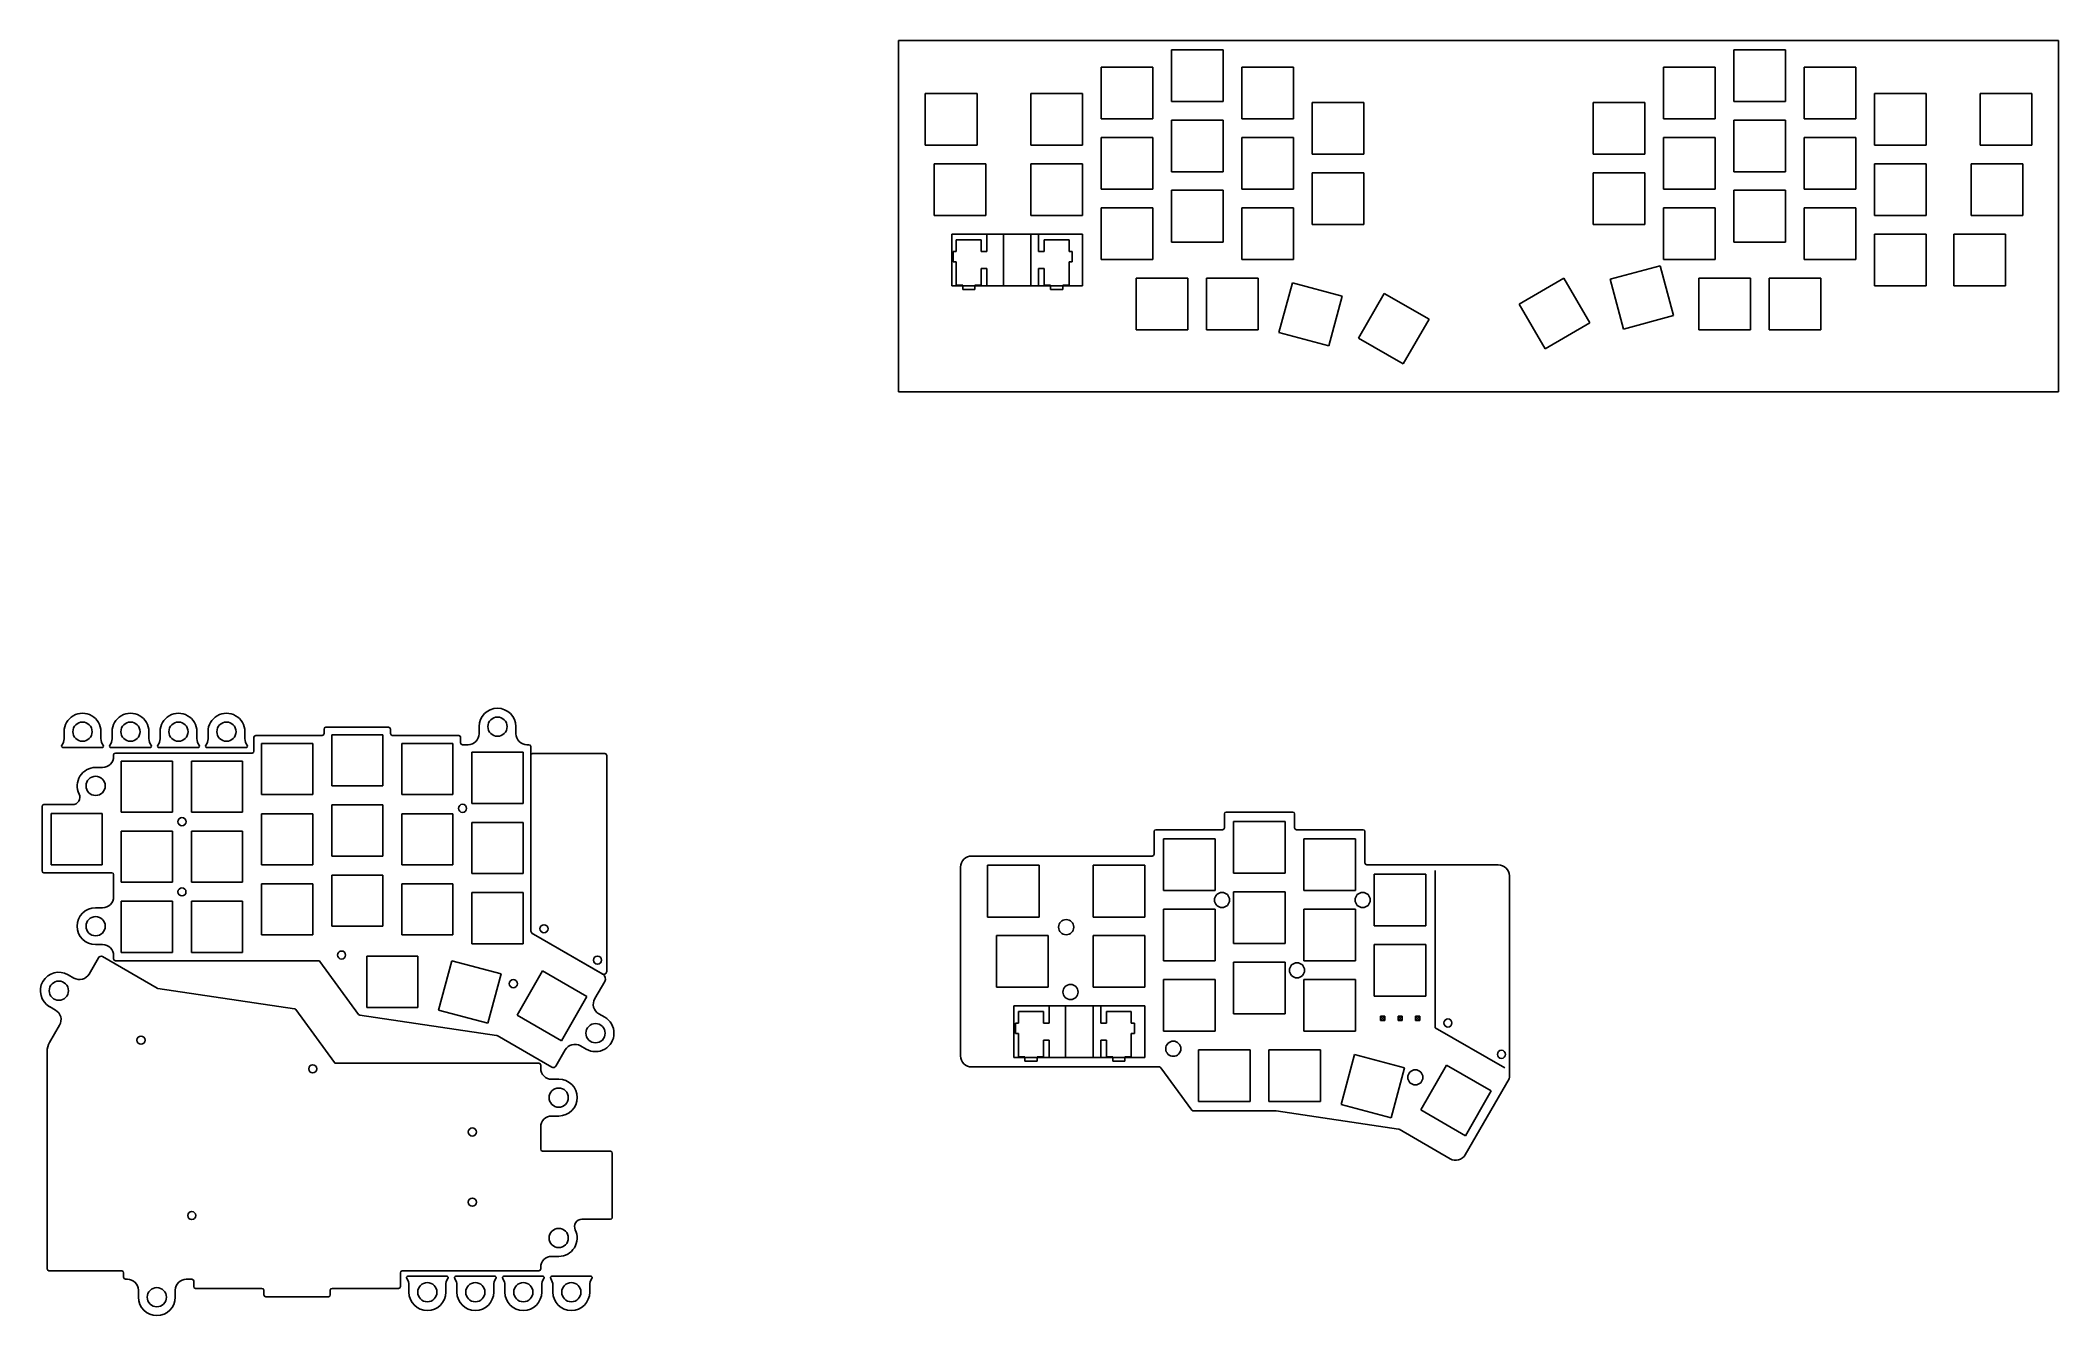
# Model space of a CAD drawing. Extents: x -230 to 316, y -40 to 305.
import ezdxf

# ---------------------------------------------------------------- set-up
doc = ezdxf.new("R2010")
doc.units = 0
doc.header["$MEASUREMENT"] = 0

msp = doc.modelspace()

# ---------------------------------------------------------------- linework, layer by layer
at = {"color": 0}
for p, q in [((1.97, 305.07), (316.29, 305.07)), ((1.97, 209.82), (1.97, 305.07)), ((75.93, 302.54), (89.93, 302.54)), ((75.93, 288.54), (75.93, 302.54)), ((89.93, 302.54), (89.93, 288.54)), ((228.33, 302.54), (242.33, 302.54)), ((228.33, 288.54), (228.33, 302.54)), ((242.33, 302.54), (242.33, 288.54)), ((316.29, 305.07), (316.29, 209.82)), ((56.88, 297.78), (70.88, 297.78)), ((56.88, 283.78), (56.88, 297.78)), ((70.88, 297.78), (70.88, 283.78)), ((94.98, 297.78), (108.98, 297.78)), ((94.98, 283.78), (94.98, 297.78)), ((108.98, 297.78), (108.98, 283.78)), ((209.28, 297.78), (223.28, 297.78)), ((209.28, 283.78), (209.28, 297.78)), ((223.28, 297.78), (223.28, 283.78)), ((247.38, 297.78), (261.38, 297.78)), ((247.38, 283.78), (247.38, 297.78)), ((261.38, 297.78), (261.38, 283.78)), ((9.26, 290.64), (23.26, 290.64)), ((9.26, 276.64), (9.26, 290.64)), ((23.26, 290.64), (23.26, 276.64)), ((37.83, 290.64), (51.83, 290.64)), ((37.83, 276.64), (37.83, 290.64)), ((51.83, 290.64), (51.83, 276.64)), ((266.43, 290.64), (280.43, 290.64)), ((266.43, 276.64), (266.43, 290.64)), ((280.43, 290.64), (280.43, 276.64)), ((295.01, 290.64), (309.01, 290.64)), ((295.01, 276.64), (295.01, 290.64)), ((309.01, 290.64), (309.01, 276.64)), ((89.93, 288.54), (75.93, 288.54)), ((114.03, 288.26), (128.03, 288.26)), ((114.03, 274.26), (114.03, 288.26)), ((128.03, 288.26), (128.03, 274.26)), ((190.23, 288.26), (204.23, 288.26)), ((190.23, 274.26), (190.23, 288.26)), ((204.23, 288.26), (204.23, 274.26)), ((242.33, 288.54), (228.33, 288.54)), ((70.88, 283.78), (56.88, 283.78)), ((75.93, 283.49), (89.93, 283.49)), ((75.93, 269.49), (75.93, 283.49)), ((89.93, 283.49), (89.93, 269.49)), ((108.98, 283.78), (94.98, 283.78)), ((223.28, 283.78), (209.28, 283.78)), ((228.33, 283.49), (242.33, 283.49)), ((228.33, 269.49), (228.33, 283.49)), ((242.33, 283.49), (242.33, 269.49)), ((261.38, 283.78), (247.38, 283.78)), ((23.26, 276.64), (9.26, 276.64)), ((51.83, 276.64), (37.83, 276.64)), ((56.88, 278.73), (70.88, 278.73)), ((56.88, 264.73), (56.88, 278.73)), ((70.88, 278.73), (70.88, 264.73)), ((94.98, 278.73), (108.98, 278.73)), ((94.98, 264.73), (94.98, 278.73)), ((108.98, 278.73), (108.98, 264.73)), ((128.03, 274.26), (114.03, 274.26)), ((204.23, 274.26), (190.23, 274.26)), ((209.28, 278.73), (223.28, 278.73)), ((209.28, 264.73), (209.28, 278.73)), ((223.28, 278.73), (223.28, 264.73)), ((247.38, 278.73), (261.38, 278.73)), ((247.38, 264.73), (247.38, 278.73)), ((261.38, 278.73), (261.38, 264.73)), ((280.43, 276.64), (266.43, 276.64)), ((309.01, 276.64), (295.01, 276.64)), ((11.64, 271.59), (25.64, 271.59)), ((11.64, 257.59), (11.64, 271.59)), ((25.64, 271.59), (25.64, 257.59)), ((37.83, 271.59), (51.83, 271.59)), ((37.83, 257.59), (37.83, 271.59)), ((51.83, 271.59), (51.83, 257.59)), ((89.93, 269.49), (75.93, 269.49)), ((114.03, 269.21), (128.03, 269.21)), ((114.03, 255.21), (114.03, 269.21)), ((128.03, 269.21), (128.03, 255.21)), ((190.23, 269.21), (204.23, 269.21)), ((190.23, 255.21), (190.23, 269.21)), ((204.23, 269.21), (204.23, 255.21)), ((242.33, 269.49), (228.33, 269.49)), ((266.43, 271.59), (280.43, 271.59)), ((266.43, 257.59), (266.43, 271.59)), ((280.43, 271.59), (280.43, 257.59)), ((292.63, 271.59), (306.62, 271.59)), ((292.63, 257.59), (292.63, 271.59)), ((306.62, 271.59), (306.62, 257.59)), ((70.88, 264.73), (56.88, 264.73)), ((75.93, 264.44), (89.93, 264.44)), ((75.93, 250.44), (75.93, 264.44)), ((89.93, 264.44), (89.93, 250.44)), ((108.98, 264.73), (94.98, 264.73)), ((223.28, 264.73), (209.28, 264.73)), ((228.33, 264.44), (242.33, 264.44)), ((228.33, 250.44), (228.33, 264.44)), ((242.33, 264.44), (242.33, 250.44)), ((261.38, 264.73), (247.38, 264.73)), ((25.64, 257.59), (11.64, 257.59)), ((51.83, 257.59), (37.83, 257.59)), ((56.88, 259.68), (70.88, 259.68)), ((56.88, 245.68), (56.88, 259.68)), ((70.88, 259.68), (70.88, 245.68)), ((94.98, 259.68), (108.98, 259.68)), ((94.98, 245.68), (94.98, 259.68)), ((108.98, 259.68), (108.98, 245.68)), ((209.28, 259.68), (223.28, 259.68)), ((209.28, 245.68), (209.28, 259.68)), ((223.28, 259.68), (223.28, 245.68)), ((247.38, 259.68), (261.38, 259.68)), ((247.38, 245.68), (247.38, 259.68)), ((261.38, 259.68), (261.38, 245.68)), ((280.43, 257.59), (266.43, 257.59)), ((306.62, 257.59), (292.63, 257.59)), ((25.93, 252.54), (25.93, 247.84)), ((39.93, 252.54), (25.93, 252.54)), ((39.93, 247.84), (39.93, 252.54)), ((128.03, 255.21), (114.03, 255.21)), ((204.23, 255.21), (190.23, 255.21)), ((266.43, 252.54), (280.43, 252.54)), ((266.43, 238.54), (266.43, 252.54)), ((280.43, 252.54), (280.43, 238.54)), ((287.86, 252.54), (301.86, 252.54)), ((287.86, 238.54), (287.86, 252.54)), ((301.86, 252.54), (301.86, 238.54)), ((17.65, 247.84), (16.83, 247.84)), ((16.83, 247.84), (16.83, 245.04)), ((24.4, 251.07), (17.65, 251.07)), ((17.65, 251.07), (17.65, 247.84)), ((24.4, 247.84), (24.4, 251.07)), ((25.93, 247.84), (24.4, 247.84)), ((41.45, 247.84), (39.93, 247.84)), ((48.2, 251.07), (41.45, 251.07)), ((41.45, 251.07), (41.45, 247.84)), ((48.2, 247.84), (48.2, 251.07)), ((49.03, 247.84), (48.2, 247.84)), ((49.03, 245.04), (49.03, 247.84)), ((89.93, 250.44), (75.93, 250.44)), ((242.33, 250.44), (228.33, 250.44)), ((16.83, 245.04), (17.65, 245.04)), ((17.65, 245.04), (17.65, 238.77)), ((24.4, 238.77), (24.4, 243.24)), ((24.4, 243.24), (25.93, 243.24)), ((25.93, 243.24), (25.93, 238.54)), ((39.93, 238.54), (39.93, 243.24)), ((39.93, 243.24), (41.45, 243.24)), ((41.45, 243.24), (41.45, 238.77)), ((48.2, 238.77), (48.2, 245.04)), ((48.2, 245.04), (49.03, 245.04)), ((70.88, 245.68), (56.88, 245.68)), ((66.41, 240.63), (80.41, 240.63)), ((66.41, 226.63), (66.41, 240.63)), ((80.41, 240.63), (80.41, 226.63)), ((85.46, 240.63), (99.46, 240.63)), ((85.46, 226.63), (85.46, 240.63)), ((108.98, 245.68), (94.98, 245.68)), ((99.46, 240.63), (99.46, 226.63)), ((182.27, 240.64), (170.15, 233.64)), ((189.28, 228.52), (182.27, 240.64)), ((208.33, 244.02), (194.81, 240.39)), ((211.96, 230.49), (208.33, 244.02)), ((223.28, 245.68), (209.28, 245.68)), ((218.81, 240.63), (232.81, 240.63)), ((218.81, 226.63), (218.81, 240.63)), ((232.81, 240.63), (232.81, 226.63)), ((237.86, 240.63), (251.86, 240.63)), ((237.86, 226.63), (237.86, 240.63)), ((261.38, 245.68), (247.38, 245.68)), ((251.86, 240.63), (251.86, 226.63)), ((17.65, 238.77), (19.38, 238.77)), ((19.38, 238.77), (19.38, 237.57)), ((19.38, 237.57), (22.67, 237.57)), ((22.67, 237.57), (22.67, 238.77)), ((22.67, 238.77), (24.4, 238.77)), ((25.93, 238.54), (39.93, 238.54)), ((41.45, 238.77), (43.17, 238.77)), ((43.17, 238.77), (43.17, 237.57)), ((43.17, 237.57), (46.48, 237.57)), ((46.48, 237.57), (46.48, 238.77)), ((46.48, 238.77), (48.2, 238.77)), ((108.7, 239.41), (105.07, 225.89)), ((122.22, 235.79), (108.7, 239.41)), ((118.6, 222.27), (122.22, 235.79)), ((133.61, 236.52), (126.61, 224.39)), ((145.73, 229.52), (133.61, 236.52)), ((194.81, 240.39), (198.43, 226.87)), ((280.43, 238.54), (266.43, 238.54)), ((301.86, 238.54), (287.86, 238.54)), ((170.15, 233.64), (177.15, 221.52)), ((198.43, 226.87), (211.96, 230.49)), ((80.41, 226.63), (66.41, 226.63)), ((99.46, 226.63), (85.46, 226.63)), ((105.07, 225.89), (118.6, 222.27)), ((126.61, 224.39), (138.73, 217.39)), ((138.73, 217.39), (145.73, 229.52)), ((177.15, 221.52), (189.28, 228.52)), ((232.81, 226.63), (218.81, 226.63)), ((251.86, 226.63), (237.86, 226.63)), ((316.29, 209.82), (1.97, 209.82)), ((90.77, 96), (108.82, 96)), ((92.79, 93.47), (106.79, 93.47)), ((92.79, 79.47), (92.79, 93.47)), ((106.79, 93.47), (106.79, 79.47)), ((73.74, 88.71), (87.74, 88.71)), ((73.74, 74.71), (73.74, 88.71)), ((87.74, 88.71), (87.74, 74.71)), ((111.84, 88.71), (125.84, 88.71)), ((111.84, 74.71), (111.84, 88.71)), ((125.84, 88.71), (125.84, 74.71)), ((18.83, 29.94), (18.83, 81.09)), ((26.12, 81.57), (40.12, 81.57)), ((26.12, 67.57), (26.12, 81.57)), ((40.12, 81.57), (40.12, 67.57)), ((54.69, 81.57), (68.69, 81.57)), ((54.69, 67.57), (54.69, 81.57)), ((68.69, 81.57), (68.69, 67.57)), ((106.79, 79.47), (92.79, 79.47)), ((130.89, 79.18), (144.89, 79.18)), ((130.89, 65.18), (130.89, 79.18)), ((144.89, 79.18), (144.89, 65.18)), ((87.74, 74.71), (73.74, 74.71)), ((92.79, 74.42), (106.79, 74.42)), ((92.79, 60.42), (92.79, 74.42)), ((106.79, 74.42), (106.79, 60.42)), ((125.84, 74.71), (111.84, 74.71)), ((40.12, 67.57), (26.12, 67.57)), ((68.69, 67.57), (54.69, 67.57)), ((73.74, 69.66), (87.74, 69.66)), ((73.74, 55.66), (73.74, 69.66)), ((87.74, 69.66), (87.74, 55.66)), ((111.84, 69.66), (125.84, 69.66)), ((111.84, 55.66), (111.84, 69.66)), ((125.84, 69.66), (125.84, 55.66)), ((28.5, 62.52), (42.5, 62.52)), ((28.5, 48.52), (28.5, 62.52)), ((42.5, 62.52), (42.5, 48.52)), ((54.69, 62.52), (68.69, 62.52)), ((54.69, 48.52), (54.69, 62.52)), ((68.69, 62.52), (68.69, 48.52)), ((106.79, 60.42), (92.79, 60.42)), ((144.89, 65.18), (130.89, 65.18)), ((87.74, 55.66), (73.74, 55.66)), ((92.79, 55.37), (106.79, 55.37)), ((92.79, 41.37), (92.79, 55.37)), ((106.79, 55.37), (106.79, 41.37)), ((125.84, 55.66), (111.84, 55.66)), ((130.89, 60.13), (144.89, 60.13)), ((130.89, 46.13), (130.89, 60.13)), ((144.89, 60.13), (144.89, 46.13)), ((73.74, 50.61), (87.74, 50.61)), ((73.74, 36.61), (73.74, 50.61)), ((87.74, 50.61), (87.74, 36.61)), ((111.84, 50.61), (125.84, 50.61)), ((111.84, 36.61), (111.84, 50.61)), ((125.84, 50.61), (125.84, 36.61)), ((42.5, 48.52), (28.5, 48.52)), ((68.69, 48.52), (54.69, 48.52)), ((144.89, 46.13), (130.89, 46.13)), ((34.51, 38.77), (33.69, 38.77)), ((33.69, 38.77), (33.69, 35.97)), ((41.26, 42), (34.51, 42)), ((34.51, 42), (34.51, 38.77)), ((41.26, 38.77), (41.26, 42)), ((42.79, 38.77), (41.26, 38.77)), ((42.79, 43.47), (42.79, 38.77)), ((56.79, 43.47), (42.79, 43.47)), ((56.79, 38.77), (56.79, 43.47)), ((58.31, 38.77), (56.79, 38.77)), ((65.06, 42), (58.31, 42)), ((58.31, 42), (58.31, 38.77)), ((65.06, 38.77), (65.06, 42)), ((65.89, 38.77), (65.06, 38.77)), ((65.89, 35.97), (65.89, 38.77)), ((106.79, 41.37), (92.79, 41.37)), ((33.69, 35.97), (34.51, 35.97)), ((34.51, 35.97), (34.51, 29.7)), ((41.26, 29.7), (41.26, 34.17)), ((41.26, 34.17), (42.79, 34.17)), ((42.79, 34.17), (42.79, 29.47)), ((56.79, 29.47), (56.79, 34.17)), ((56.79, 34.17), (58.31, 34.17)), ((58.31, 34.17), (58.31, 29.7)), ((65.06, 29.7), (65.06, 35.97)), ((65.06, 35.97), (65.89, 35.97)), ((87.74, 36.61), (73.74, 36.61)), ((125.84, 36.61), (111.84, 36.61)), ((34.51, 29.7), (36.24, 29.7)), ((36.24, 29.7), (36.24, 28.5)), ((36.24, 28.5), (39.54, 28.5)), ((39.54, 28.5), (39.54, 29.7)), ((39.54, 29.7), (41.26, 29.7)), ((42.79, 29.47), (56.79, 29.47)), ((58.31, 29.7), (60.04, 29.7)), ((60.04, 29.7), (60.04, 28.5)), ((60.04, 28.5), (63.34, 28.5)), ((63.34, 28.5), (63.34, 29.7)), ((63.34, 29.7), (65.06, 29.7)), ((83.27, 31.56), (97.27, 31.56)), ((83.27, 17.56), (83.27, 31.56)), ((97.27, 31.56), (97.27, 17.56)), ((102.32, 31.56), (116.32, 31.56)), ((102.32, 17.56), (102.32, 31.56)), ((116.32, 31.56), (116.32, 17.56)), ((125.56, 30.34), (121.94, 16.82)), ((139.08, 26.72), (125.56, 30.34)), ((150.47, 27.45), (143.47, 15.32)), ((162.59, 20.45), (150.47, 27.45)), ((135.46, 13.2), (139.08, 26.72)), ((97.27, 17.56), (83.27, 17.56)), ((116.32, 17.56), (102.32, 17.56)), ((121.94, 16.82), (135.46, 13.2)), ((155.59, 8.32), (162.59, 20.45)), ((143.47, 15.32), (155.59, 8.32))]:
    msp.add_line(p, q, dxfattribs=at)
at = {"color": 40, "true_color": 0xf8d731}
for p, q in [((25.64, 271.59), (11.64, 271.59)), ((11.64, 271.59), (11.64, 257.59)), ((25.64, 257.59), (25.64, 271.59)), ((11.64, 257.59), (25.64, 257.59)), ((30.4, 252.54), (16.4, 252.54)), ((16.4, 252.54), (16.4, 238.54)), ((30.4, 238.54), (30.4, 252.54)), ((51.83, 252.54), (37.83, 252.54)), ((37.83, 252.54), (37.83, 238.54)), ((51.83, 238.54), (51.83, 252.54)), ((16.4, 238.54), (30.4, 238.54)), ((37.83, 238.54), (51.83, 238.54)), ((47.26, 43.47), (33.26, 43.47)), ((33.26, 43.47), (33.26, 29.47)), ((47.26, 29.47), (47.26, 43.47)), ((68.69, 43.47), (54.69, 43.47)), ((54.69, 43.47), (54.69, 29.47)), ((68.69, 29.47), (68.69, 43.47)), ((33.26, 29.47), (47.26, 29.47)), ((54.69, 29.47), (68.69, 29.47))]:
    msp.add_line(p, q, dxfattribs=at)
at = {"color": 7, "linetype": 'Continuous', "lineweight": 25}
for p, q in [((-224.07, 117.77), (-224.07, 115.87)), ((-214.09, 115.89), (-214.1, 117.78)), ((-211.07, 117.77), (-211.07, 115.87)), ((-201.09, 115.89), (-201.1, 117.78)), ((-198.07, 117.77), (-198.07, 115.87)), ((-188.09, 115.89), (-188.1, 117.78)), ((-185.07, 117.77), (-185.07, 115.87)), ((-175.09, 115.89), (-175.1, 117.78)), ((-172.64, 116.25), (-172.64, 112.49)), ((-154.13, 116.75), (-172.14, 116.75)), ((-153.63, 118.49), (-153.63, 117.25)), ((-136.14, 118.99), (-153.13, 118.99)), ((-151.56, 116.94), (-151.56, 103.09)), ((-137.72, 116.94), (-151.56, 116.94)), ((-137.72, 103.09), (-137.72, 116.94)), ((-135.64, 117.25), (-135.64, 118.49)), ((-117.13, 116.75), (-135.14, 116.75)), ((-116.63, 114.74), (-116.63, 116.25)), ((-111.63, 119.14), (-111.63, 117.24)), ((-101.66, 117.24), (-101.66, 119.14)), ((-224.33, 113.45), (-213.81, 113.45)), ((-211.33, 113.45), (-200.81, 113.45)), ((-210.65, 111.49), (-210.65, 111.08)), ((-173.14, 111.99), (-210.15, 111.99)), ((-208.57, 109.82), (-208.57, 95.97)), ((-194.72, 109.82), (-208.57, 109.82)), ((-198.33, 113.45), (-187.81, 113.45)), ((-194.72, 95.97), (-194.72, 109.82)), ((-189.57, 109.82), (-189.57, 95.97)), ((-175.72, 109.82), (-189.57, 109.82)), ((-185.33, 113.45), (-174.81, 113.45)), ((-175.72, 95.97), (-175.72, 109.82)), ((-170.56, 114.57), (-170.56, 100.72)), ((-156.72, 114.57), (-170.56, 114.57)), ((-156.72, 100.72), (-156.72, 114.57)), ((-132.56, 114.57), (-132.56, 100.72)), ((-118.71, 114.57), (-132.56, 114.57)), ((-118.71, 100.72), (-118.71, 114.57)), ((-114.63, 114.24), (-116.13, 114.24)), ((-113.56, 112.19), (-113.56, 98.34)), ((-99.71, 112.19), (-113.56, 112.19)), ((-99.71, 98.34), (-99.71, 112.19)), ((-98.13, 114.24), (-98.66, 114.24)), ((-97.63, 64.1), (-97.63, 113.74)), ((-97.63, 111.35), (-97.63, 64.1)), ((-77.56, 111.85), (-97.13, 111.85)), ((-77.06, 52.82), (-77.06, 111.35)), ((-213.65, 108.08), (-215.53, 108.08)), ((-170.56, 100.72), (-156.72, 100.72)), ((-151.56, 103.09), (-137.72, 103.09)), ((-132.56, 100.72), (-118.71, 100.72)), ((-230.04, 97.51), (-230.04, 80.07)), ((-221.8, 98.01), (-229.54, 98.01)), ((-227.61, 95.6), (-227.61, 81.75)), ((-213.76, 95.6), (-227.61, 95.6)), ((-213.76, 81.75), (-213.76, 95.6)), ((-208.57, 95.97), (-194.72, 95.97)), ((-189.57, 95.97), (-175.72, 95.97)), ((-170.56, 95.56), (-170.56, 81.72)), ((-156.72, 95.56), (-170.56, 95.56)), ((-156.72, 81.72), (-156.72, 95.56)), ((-151.56, 97.94), (-151.56, 84.09)), ((-137.72, 97.94), (-151.56, 97.94)), ((-137.72, 84.09), (-137.72, 97.94)), ((-132.56, 95.56), (-132.56, 81.72)), ((-118.71, 95.56), (-132.56, 95.56)), ((-118.71, 81.72), (-118.71, 95.56)), ((-113.56, 98.34), (-99.71, 98.34)), ((-113.56, 93.19), (-113.56, 79.34)), ((-99.71, 93.19), (-113.56, 93.19)), ((-99.71, 79.34), (-99.71, 93.19)), ((-208.57, 90.82), (-208.57, 76.97)), ((-194.72, 90.82), (-208.57, 90.82)), ((-194.72, 76.97), (-194.72, 90.82)), ((-189.57, 90.82), (-189.57, 76.97)), ((-175.72, 90.82), (-189.57, 90.82)), ((-175.72, 76.97), (-175.72, 90.82)), ((-151.56, 84.09), (-137.72, 84.09)), ((-229.54, 79.57), (-211.15, 79.57)), ((-227.61, 81.75), (-213.76, 81.75)), ((-210.65, 79.07), (-210.65, 73.06)), ((-208.57, 76.97), (-194.72, 76.97)), ((-189.57, 76.97), (-175.72, 76.97)), ((-170.56, 81.72), (-156.72, 81.72)), ((-170.56, 76.56), (-170.56, 62.72)), ((-156.72, 76.56), (-170.56, 76.56)), ((-156.72, 62.72), (-156.72, 76.56)), ((-151.56, 78.94), (-151.56, 65.09)), ((-137.72, 78.94), (-151.56, 78.94)), ((-137.72, 65.09), (-137.72, 78.94)), ((-132.56, 81.72), (-118.71, 81.72)), ((-132.56, 76.56), (-132.56, 62.72)), ((-118.71, 76.56), (-132.56, 76.56)), ((-118.71, 62.72), (-118.71, 76.56)), ((-113.56, 79.34), (-99.71, 79.34)), ((-208.57, 71.82), (-208.57, 57.97)), ((-194.72, 71.82), (-208.57, 71.82)), ((-194.72, 57.97), (-194.72, 71.82)), ((-189.57, 71.82), (-189.57, 57.97)), ((-175.72, 71.82), (-189.57, 71.82)), ((-175.72, 57.97), (-175.72, 71.82)), ((-113.56, 74.19), (-113.56, 60.34)), ((-99.71, 74.19), (-113.56, 74.19)), ((-99.71, 60.34), (-99.71, 74.19)), ((-213.65, 70.06), (-215.53, 70.06)), ((-170.56, 62.72), (-156.72, 62.72)), ((-151.56, 65.09), (-137.72, 65.09)), ((-132.56, 62.72), (-118.71, 62.72)), ((-113.56, 60.34), (-99.71, 60.34)), ((-78.11, 52.04), (-96.93, 62.89)), ((-96.93, 62.89), (-78.26, 52.13)), ((-214.76, 56.54), (-217.3, 52.12)), ((-215.53, 60.08), (-213.65, 60.08)), ((-198.82, 48.28), (-213.66, 56.83)), ((-210.65, 57.08), (-210.65, 56.24)), ((-210.15, 55.74), (-155.14, 55.74)), ((-208.57, 57.97), (-194.72, 57.97)), ((-189.57, 57.97), (-175.72, 57.97)), ((-154.74, 55.54), (-144.28, 41.19)), ((-142.06, 56.94), (-142.06, 43.09)), ((-128.22, 56.94), (-142.06, 56.94)), ((-128.22, 43.09), (-128.22, 56.94)), ((-119.04, 55.74), (-122.61, 42.36)), ((-105.66, 52.17), (-119.04, 55.74)), ((-221.4, 51.02), (-223, 51.94)), ((-109.23, 38.79), (-105.66, 52.17)), ((-94.43, 52.98), (-101.34, 40.98)), ((-82.43, 46.06), (-94.43, 52.98)), ((-80.3, 45.45), (-77.6, 50.13)), ((-161.64, 42.71), (-198.65, 48.22)), ((-89.34, 34.06), (-82.43, 46.06)), ((-227.99, 43.28), (-226.39, 42.36)), ((-150.85, 28.17), (-161.31, 42.51)), ((-143.95, 40.99), (-106.94, 35.49)), ((-142.06, 43.09), (-128.22, 43.09)), ((-122.61, 42.36), (-109.23, 38.79)), ((-101.34, 40.98), (-89.34, 34.06)), ((-77.6, 40.43), (-79.2, 41.35)), ((-225.29, 38.26), (-227.99, 33.58)), ((-106.77, 35.43), (-91.93, 26.87)), ((-228.66, -27.79), (-228.66, 31.08)), ((-95.44, 27.96), (-150.45, 27.96)), ((-94.94, 26.62), (-94.94, 27.46)), ((-90.83, 27.17), (-88.29, 31.58)), ((-84.19, 32.68), (-82.59, 31.76)), ((-90.06, 23.62), (-91.94, 23.62)), ((73.09, 26.74), (81.47, 15.24)), ((155.55, 3.17), (167.42, 23.76)), ((-91.94, 13.65), (-90.06, 13.65)), ((104.34, 15.03), (137.44, 10.11)), ((-94.94, 4.63), (-94.94, 10.65)), ((137.62, 10.05), (151.45, 2.07)), ((-76.05, 4.13), (-94.44, 4.13)), ((-75.55, -13.81), (-75.55, 3.63)), ((-83.78, -14.31), (-76.05, -14.31)), ((-91.94, -24.38), (-90.06, -24.38)), ((-228.16, -28.29), (-208.46, -28.29)), ((-207.96, -28.79), (-207.96, -30.04)), ((-207.46, -30.54), (-206.93, -30.54)), ((-190.95, -30.54), (-189.46, -30.54)), ((-188.96, -31.04), (-188.96, -32.54)), ((-132.95, -32.54), (-132.95, -28.79)), ((-132.45, -28.29), (-95.44, -28.29)), ((-120.4, -29.75), (-130.92, -29.75)), ((-130.64, -32.18), (-130.64, -34.08)), ((-120.66, -34.07), (-120.67, -32.17)), ((-107.4, -29.75), (-117.92, -29.75)), ((-117.64, -32.18), (-117.64, -34.08)), ((-107.66, -34.07), (-107.67, -32.17)), ((-94.4, -29.75), (-104.92, -29.75)), ((-104.64, -32.18), (-104.64, -34.08)), ((-94.94, -27.79), (-94.94, -27.38)), ((-94.66, -34.07), (-94.67, -32.17)), ((-81.4, -29.75), (-91.92, -29.75)), ((-91.64, -32.18), (-91.64, -34.08)), ((-81.66, -34.07), (-81.67, -32.17)), ((-203.93, -33.54), (-203.93, -35.44)), ((-193.95, -35.44), (-193.95, -33.54)), ((-188.46, -33.04), (-170.45, -33.04)), ((-169.95, -33.54), (-169.95, -34.79)), ((-169.45, -35.29), (-152.46, -35.29)), ((-151.96, -34.79), (-151.96, -33.54)), ((-151.46, -33.04), (-133.45, -33.04))]:
    msp.add_line(p, q, dxfattribs=at)
at = {"linetype": 'Continuous'}
for p, q in [((90.27, 95.5), (90.27, 91.73)), ((109.32, 91.73), (109.32, 95.5)), ((71.22, 90.73), (71.22, 84.59)), ((71.72, 91.23), (89.77, 91.23)), ((127.87, 91.23), (109.82, 91.23)), ((128.37, 82.21), (128.37, 90.73)), ((21.83, 84.09), (70.72, 84.09)), ((128.87, 81.71), (164.49, 81.71)), ((147.42, 37.58), (147.42, 80.14)), ((167.49, 24.01), (167.49, 78.71)), ((132.56, 40.69), (133.71, 40.69)), ((132.56, 39.54), (132.56, 40.69)), ((132.56, 40.69), (133.71, 39.54)), ((133.71, 40.69), (132.56, 39.54)), ((133.71, 39.54), (132.56, 39.54)), ((133.71, 40.69), (133.71, 39.54)), ((137.32, 40.69), (138.47, 40.69)), ((137.32, 39.54), (137.32, 40.69)), ((137.32, 40.69), (138.47, 39.54)), ((138.47, 40.69), (137.32, 39.54)), ((138.47, 39.54), (137.32, 39.54)), ((138.47, 40.69), (138.47, 39.54)), ((142.08, 40.69), (143.23, 40.69)), ((142.08, 39.54), (142.08, 40.69)), ((142.08, 40.69), (143.23, 39.54)), ((143.23, 40.69), (142.08, 39.54)), ((143.23, 39.54), (142.08, 39.54)), ((143.23, 40.69), (143.23, 39.54)), ((147.42, 37.58), (166.22, 26.72)), ((72.69, 26.94), (21.83, 26.94)), ((81.88, 15.04), (104.27, 15.04))]:
    msp.add_line(p, q, dxfattribs=at)
at = {"color": 7, "linetype": 'Continuous', "lineweight": 25}
for centre, radius in [((-219.08, 117.78), 2.6), ((-206.08, 117.78), 2.6), ((-193.08, 117.78), 2.6), ((-180.08, 117.78), 2.6), ((-106.65, 119.14), 2.6), ((-215.53, 103.09), 2.6), ((-192.13, 93.39), 1.1), ((-116.11, 97.01), 1.1), ((-192.14, 74.37), 1.1), ((-215.53, 65.07), 2.6), ((-94.06, 64.39), 1.1), ((-148.89, 57.26), 1.1), ((-79.55, 55.89), 1.1), ((-225.49, 47.61), 2.61), ((-102.37, 49.51), 1.1), ((-80.09, 36.09), 2.61), ((150.84, 38.86), 1.1), ((-203.22, 34.2), 1.1), ((-156.7, 26.44), 1.1), ((165.34, 30.36), 1.1), ((-90.06, 18.64), 2.6), ((-113.45, 9.33), 1.1), ((-113.46, -9.68), 1.1), ((-189.48, -13.31), 1.1), ((-90.06, -19.39), 2.6), ((-125.65, -34.07), 2.6), ((-112.65, -34.07), 2.6), ((-99.65, -34.07), 2.6), ((-86.65, -34.07), 2.6), ((-198.94, -35.44), 2.6)]:
    msp.add_circle(centre, radius, dxfattribs=at)
at = {"linetype": 'Continuous'}
for centre in [(89.64, 72.18), (127.74, 72.18), (47.41, 64.82), (109.95, 53.13), (48.6, 47.25), (76.44, 31.88), (142.01, 24.13)]:
    msp.add_circle(centre, 2.05, dxfattribs=at)
at = {"color": 7, "linetype": 'Continuous', "lineweight": 25}
for centre, radius, start, end in [((-219.08, 117.78), 4.99, 0.0774, 180.0774), ((-206.08, 117.78), 4.99, 0.0774, 180.0774), ((-193.08, 117.78), 4.99, 0.0774, 180.0774), ((-180.08, 117.78), 4.99, 0.0774, 180.0774), ((-106.65, 119.14), 4.99, 0, 180), ((-227.07, 115.87), 3, 323.5946, 0.0774), ((-211.09, 115.89), 3, 180.0774, 216.8587), ((-214.07, 115.87), 3, 323.5946, 0.0774), ((-198.09, 115.89), 3, 180.0774, 216.8587), ((-201.07, 115.87), 3, 323.5946, 0.0774), ((-185.09, 115.89), 3, 180.0774, 216.8587), ((-188.07, 115.87), 3, 323.5946, 0.0774), ((-172.09, 115.89), 3, 180.0774, 216.8587), ((-172.14, 116.25), 0.5, 90, 180), ((-154.13, 117.25), 0.5, 270, 0), ((-153.13, 118.49), 0.5, 90, 180), ((-136.14, 118.49), 0.5, 0, 90), ((-135.14, 117.25), 0.5, 180, 270), ((-117.13, 116.25), 0.5, 0, 90), ((-114.63, 117.24), 3, 270, 0), ((-98.66, 117.24), 3, 180, 270), ((-224.33, 113.85), 0.4, 143.5946, 270), ((-213.81, 113.85), 0.4, 270, 36.8587), ((-213.65, 111.08), 3, 270, 0), ((-211.33, 113.85), 0.4, 143.5946, 270), ((-210.15, 111.49), 0.5, 90, 180), ((-200.81, 113.85), 0.4, 270, 36.8587), ((-198.33, 113.85), 0.4, 143.5946, 270), ((-187.81, 113.85), 0.4, 270, 36.8587), ((-185.33, 113.85), 0.4, 143.5946, 270), ((-174.81, 113.85), 0.4, 270, 36.8587), ((-173.14, 112.49), 0.5, 270, 0), ((-116.13, 114.74), 0.5, 180, 270), ((-98.13, 113.74), 0.5, 0, 90), ((-97.13, 111.35), 0.5, 90, 180), ((-77.56, 111.35), 0.5, 0, 90), ((-215.53, 103.09), 4.99, 90, 206.1689), ((-221.8, 100.01), 2, 270, 26.1689), ((-229.54, 97.51), 0.5, 90, 180), ((-229.54, 80.07), 0.5, 180, 270), ((-211.15, 79.07), 0.5, 0, 90), ((-213.65, 73.06), 3, 270, 0), ((-215.53, 65.07), 4.99, 90, 270), ((-96.23, 64.1), 1.4, 180, 240.04), ((-96.23, 64.1), 1.4, 180, 240.04), ((-214.06, 56.14), 0.8, 60.04, 150.04), ((-213.65, 57.08), 3, 0, 90), ((-210.15, 56.24), 0.5, 180, 270), ((-155.14, 55.24), 0.5, 36.1021, 90), ((-225.49, 47.61), 5, 60.04, 240.04), ((-219.9, 53.62), 3, 240.04, 330.04), ((-77.86, 52.82), 0.8, 240.04, 0), ((-78.81, 50.83), 1.4, 330.04, 60.04), ((-198.57, 48.71), 0.5, 240.04, 261.5418), ((-77.7, 43.95), 3, 150.04, 240.04), ((-227.89, 39.76), 3, 330.04, 60.04), ((-161.72, 42.22), 0.5, 36.1021, 81.5418), ((-143.87, 41.49), 0.5, 216.1021, 261.5418), ((-80.09, 36.09), 5, 240.04, 60.04), ((-107.02, 34.99), 0.5, 60.04, 81.5418), ((-85.69, 30.08), 3, 60.04, 150.04), ((-150.45, 28.46), 0.5, 216.1021, 270), ((-95.44, 27.46), 0.5, 0, 90), ((-91.94, 26.62), 3, 180, 270), ((-91.53, 27.57), 0.8, 240.04, 330.04), ((-90.06, 18.64), 4.99, 270, 90), ((-91.94, 10.65), 3, 90, 180), ((137.37, 9.61), 0.5, 60.04, 81.5418), ((-94.44, 4.63), 0.5, 180, 270), ((-76.05, 3.63), 0.5, 360, 90), ((152.95, 4.67), 3, 240.04, 330.04), ((-83.78, -16.31), 2, 90, 206.1689), ((-76.05, -13.81), 0.5, 270, 0), ((-90.06, -19.39), 4.99, 270, 26.1689), ((-91.94, -27.38), 3, 90, 180), ((-228.16, -27.79), 0.5, 180, 270), ((-208.46, -28.79), 0.5, 0, 90), ((-207.46, -30.04), 0.5, 180, 270), ((-206.93, -33.54), 3, 0, 90), ((-190.95, -33.54), 3, 90, 180), ((-189.46, -31.04), 0.5, 0, 90), ((-188.46, -32.54), 0.5, 180, 270), ((-133.45, -32.54), 0.5, 270, 0), ((-132.45, -28.79), 0.5, 90, 180), ((-130.92, -30.15), 0.4, 90, 216.8587), ((-133.64, -32.19), 3, 0.0774, 36.8587), ((-117.67, -32.17), 3, 143.5946, 180.0774), ((-120.4, -30.15), 0.4, 323.5946, 90), ((-117.92, -30.15), 0.4, 90, 216.8587), ((-120.64, -32.19), 3, 0.0774, 36.8587), ((-104.67, -32.17), 3, 143.5946, 180.0774), ((-107.4, -30.15), 0.4, 323.5946, 90), ((-104.92, -30.15), 0.4, 90, 216.8587), ((-107.64, -32.19), 3, 0.0774, 36.8587), ((-95.44, -27.79), 0.5, 270, 0), ((-91.67, -32.17), 3, 143.5946, 180.0774), ((-94.4, -30.15), 0.4, 323.5946, 90), ((-91.92, -30.15), 0.4, 90, 216.8587), ((-94.64, -32.19), 3, 0.0774, 36.8587), ((-78.67, -32.17), 3, 143.5946, 180.0774), ((-81.4, -30.15), 0.4, 323.5946, 90), ((-198.94, -35.44), 4.99, 180, 0), ((-170.45, -33.54), 0.5, 0, 90), ((-169.45, -34.79), 0.5, 180, 270), ((-152.46, -34.79), 0.5, 270, 0), ((-151.46, -33.54), 0.5, 90, 180), ((-125.65, -34.07), 4.99, 180.0774, 0.0774), ((-117.64, -33.13), 0.401, 269.7446, 270.0774), ((-112.65, -34.07), 4.99, 180.0774, 0.0774), ((-104.64, -33.13), 0.401, 269.7446, 270.0774), ((-99.65, -34.07), 4.99, 180.0774, 0.0774), ((-91.64, -33.13), 0.401, 269.7446, 270.0774), ((-86.65, -34.07), 4.99, 180.0774, 0.0774)]:
    msp.add_arc(centre, radius, start, end, dxfattribs=at)
at = {"linetype": 'Continuous'}
for centre, radius, start, end in [((90.77, 95.5), 0.5, 90, 179.9514), ((108.82, 95.5), 0.5, 0, 90), ((71.72, 90.73), 0.5, 90, 180), ((89.77, 91.73), 0.5, 270, 359.9514), ((109.82, 91.73), 0.5, 180, 270), ((127.87, 90.73), 0.5, 0, 90), ((21.83, 81.09), 3, 90, 180), ((70.72, 84.59), 0.5, 270, 0), ((128.87, 82.21), 0.5, 180, 270), ((164.49, 78.71), 3, 0, 90), ((21.83, 29.94), 3, 180, 270), ((81.88, 15.54), 0.5, 216.1021, 270)]:
    msp.add_arc(centre, radius, start, end, dxfattribs=at)
msp.add_arc((-223.66, 31.08), 5, 150.04, 180)
at = {"linetype": 'Continuous', "lineweight": 25}
for centre, start, end in [((72.69, 26.44), 36.1021, 90), ((166.99, 24.01), 330.04, 0), ((104.27, 14.54), 81.5418, 90), ((104.27, 14.54), 81.5418, 90)]:
    msp.add_arc(centre, 0.5, start, end, dxfattribs=at)

doc.saveas('drawing.dxf')
